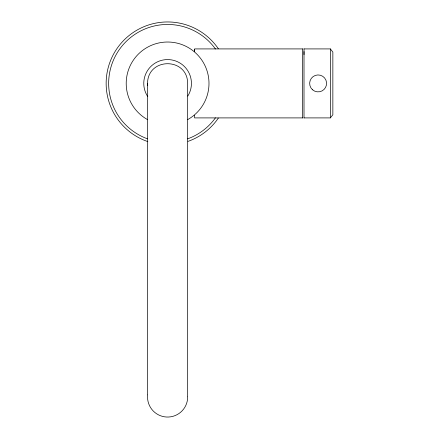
<?xml version="1.0" encoding="UTF-8"?>
<svg xmlns="http://www.w3.org/2000/svg" width="439" height="439" viewBox="0 0 439 439"><rect width="100%" height="100%" fill="white"/><g stroke="black" fill="none" stroke-linecap="round" stroke-linejoin="round"><path stroke-width="0.66" d="M194.57 49.58L194.57 51.544L194.57 48.916L302.438 48.916M304.007 54.628L304.007 48.789M147.537 394.815L147.537 83.41C147.713 57.152 187.497 57.152 187.672 83.41L187.672 396.741M304.007 117.904L330.347 117.904L332.855 114.766L332.855 52.054L330.347 48.916L304.007 48.916M302.438 117.904L194.57 117.904L194.57 115.276M147.537 83.41L147.729 85.369M330.347 48.916L330.347 117.904M304.007 51.544L304.007 118.031M302.438 48.789L302.438 118.031M147.493 119.589A41.392 41.392 0 0 1 135.75 56.977A41.392 41.392 0 0 1 199.454 56.977A41.392 41.392 0 0 1 187.711 119.589M147.789 96.651A23.832 23.832 0 0 1 151.724 65.641A23.832 23.832 0 0 1 182.981 65.202A23.832 23.832 0 0 1 187.782 96.092M187.672 396.982A20.068 20.068 0 0 1 166.617 417.028A20.068 20.068 0 0 1 147.63 395.012M218.331 118.107A61.46 61.46 0 0 1 188.002 141.385M147.844 141.605A61.46 61.46 0 0 1 118.645 46.26A61.46 61.46 0 0 1 218.331 48.713M215.461 117.833A58.952 58.952 0 0 1 187.629 138.856M147.575 138.856A58.952 58.952 0 0 1 120.566 47.878A58.952 58.952 0 0 1 215.461 48.987M312.535 89.775A8.467 8.467 0 0 0 326.424 85.062A8.467 8.467 0 0 0 315.394 75.393A8.467 8.467 0 0 0 312.535 89.775"/></g></svg>
